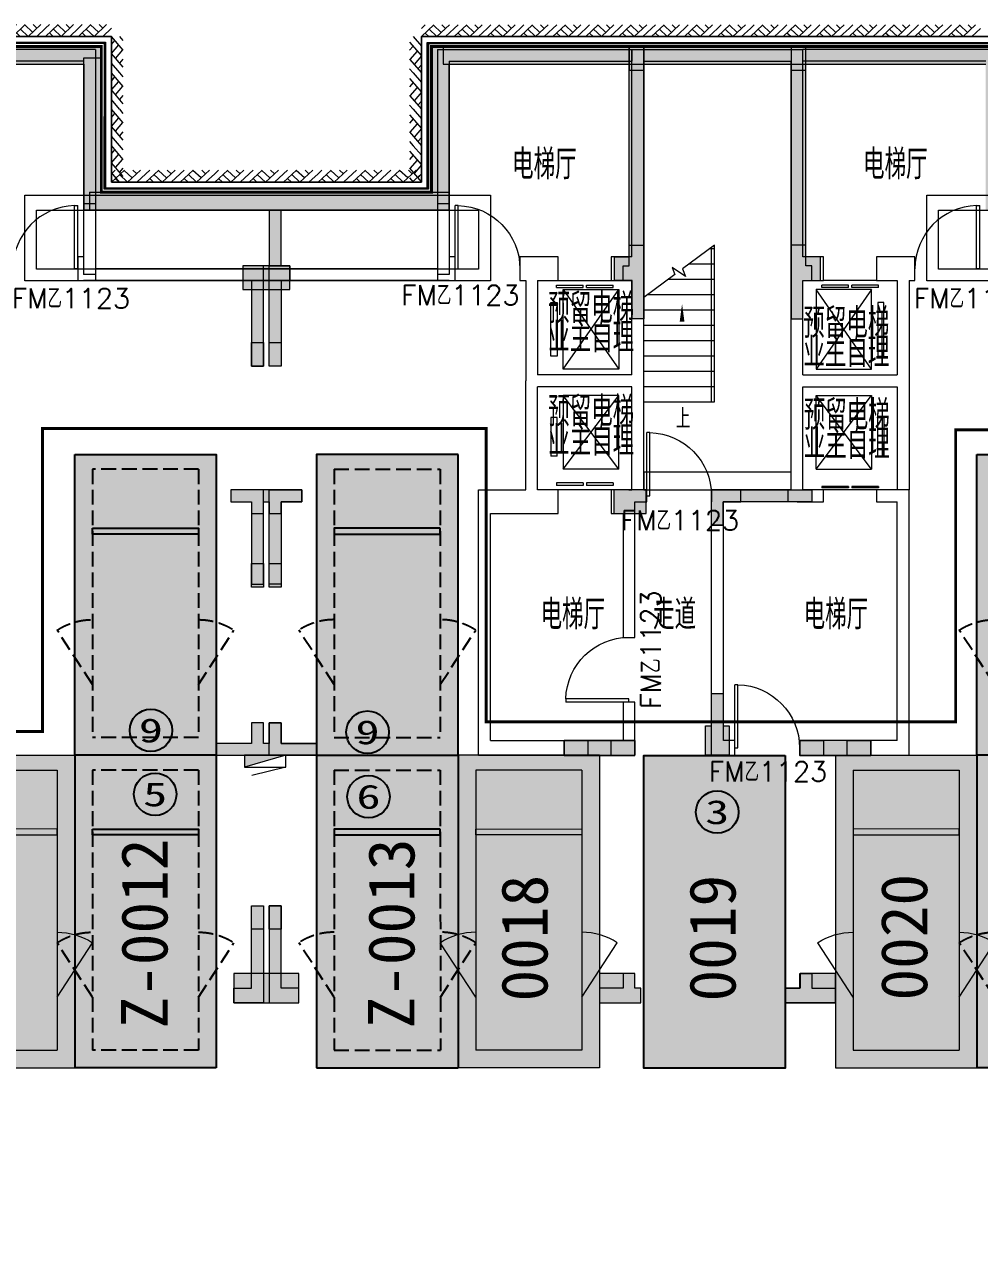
# Model space of a CAD drawing. Extents: x -264757 to 86229, y 4049843 to 4347093.
# Drawn here: x -7440 to 8754, y 4298849 to 4319703 of the extents above; entities that cross this region are included whole.
import ezdxf
from ezdxf.enums import TextEntityAlignment as Align

# ---------------------------------------------------------------- set-up
doc = ezdxf.new("R2010")
doc.units = 0
doc.header["$LTSCALE"] = 1000
doc.header["$MEASUREMENT"] = 0
doc.linetypes.add('AX-01DK-PB01$1$A-001-车位参照B1$0$A-001-车位参照B1$0$A-001-车位参照B1$0$A-H4-001-基本图形$0$A-001-车位B1$0$DASH', pattern=[0.35, 0.25, -0.1])
doc.linetypes.add('DASH', pattern=[0.35, 0.25, -0.1])
doc.layers.add('AX-01DK-PB01$0$AX-001DK-01-PB01-02$0$A-3-WinF(Text)', color=8, linetype='Continuous', plot=False)
for name, color, linetype in [('不利因素1-紧邻消火栓', 7, 'Continuous'), ('不利因素3-紧邻房间出入口', 7, 'Continuous'), ('不利因素5-单面靠墙', 7, 'Continuous'), ('不利因素6-双面靠墙', 7, 'Continuous'), ('不可售车位', 255, 'Continuous'), ('子母车位', 7, 'Continuous'), ('普通车位', 7, 'Continuous')]:
    doc.layers.add(name, color=color, linetype=linetype)
doc.layers.add('无关图层', color=8, linetype='Continuous', lineweight=0)
doc.layers.add('车位归属楼栋范围线', color=7, linetype='Continuous', true_color=0x19e6c7)
doc.styles.add('AX-01DK-PB01$0$AX-001DK-01-PB01-02$0$_TCH_WINDOW', font='SIMPLEX', dxfattribs={"bigfont": 'GBCBIG'})
doc.styles.add('AX-01DK-PB01$0$AX-001DK-01-PP01$0$AX-001DK-01-PP01$0$_TCH_DIM', font='SIMPLEX', dxfattribs={"bigfont": 'GBCBIG'})
doc.styles.add('AX-01DK-PB01$0$Standard', font='gbenor.shx', dxfattribs={"bigfont": 'gbcbig.shx'})
doc.styles.add('AX-ACK-BIANH1$0$黑体', font='simhei.ttf')
doc.styles.add('SX-ACK-PB01-WNC-ALL$0$黑体', font='simhei.ttf')
doc.styles.add('黑体', font='simhei.ttf')

# ---------------------------------------------------------------- blocks, each defined once
blk = doc.blocks.new('A$C7e5eb487')
at = {"layer": '普通车位', "true_color": 0xf18f8e}
h = blk.add_hatch(color=11, dxfattribs=at)
h.dxf.hatch_style = 1
h.paths.add_polyline_path([(2400, 0), (2400, -5300), (0, -5300), (0, 0)])
blk = doc.blocks.new('普通车位')
at = {"layer": '无关图层'}
for p, q in [((-2.253, 3.186), (0.077, 3.764)), ((1.352, -1.38), (0.077, 3.764)), ((-1.889, 2.967), (-0.142, 3.4)), ((1.001, -1.21), (-0.142, 3.4)), ((-0.977, -1.958), (-2.253, 3.186)), ((-0.746, -1.643), (-1.889, 2.967)), ((-0.746, -1.643), (1.001, -1.21)), ((-0.977, -1.958), (1.352, -1.38))]:
    blk.add_line(p, q, dxfattribs=at)
for points in [[(0.074, 2.527), (0.879, 1.777)], [(-1.673, 2.094), (-2.033, 1.054)]]:
    blk.add_lwpolyline(points, dxfattribs=at)
blk.add_lwpolyline([(0.76, -0.239), (-0.987, -0.673), (-1.011, -0.575), (0.736, -0.142)], close=True, dxfattribs=at)
for centre, start, end in [((0.074, 2.527), 283.9287, 316.9845), ((-1.673, 2.094), 250.873, 283.9287)]:
    blk.add_arc(centre, 1.1, start, end, dxfattribs=at)
at = {"layer": '普通车位', "xscale": -0.0009999999999999812, "yscale": 0.0009999999999999812, "zscale": 0.0009999999999999812, "rotation": 13.92873520577783}
blk.add_blockref('A$C7e5eb487', (0.077, 3.764), dxfattribs=at)
blk = doc.blocks.new('A$C741380cb')
at = {"layer": '子母车位', "true_color": 0x0617f9}
h = blk.add_hatch(color=5, dxfattribs=at)
h.dxf.hatch_style = 1
h.paths.add_polyline_path([(2400, 0), (2400, -10400), (0, -10400), (0, 0)])
blk = doc.blocks.new('子母车位1')
at = {"layer": '子母车位', "color": 8, "linetype": 'AX-01DK-PB01$1$A-001-车位参照B1$0$A-001-车位参照B1$0$A-001-车位参照B1$0$A-H4-001-基本图形$0$A-001-车位B1$0$DASH'}
for p, q in [((330318, -478521), (332118, -478521)), ((330318, -478521), (330318, -483071, 0)), ((332118, -478521), (332118, -483071, 0)), ((330318, -483071, 0), (332118, -483071, 0)), ((330318, -483621, 0), (332118, -483621, 0)), ((330318, -483621, 0), (330318, -488371)), ((332118, -483621, 0), (332118, -488371)), ((330318, -488371), (332118, -488371))]:
    blk.add_line(p, q, dxfattribs=at)
at = {"layer": '子母车位', "color": 83}
for p, q in [((330018, -483371, 0), (330018, -488671)), ((330018, -483371, 0), (332418, -483371, 0)), ((332418, -483371, 0), (332418, -488671)), ((330018, -488671), (332418, -488671))]:
    blk.add_line(p, q, dxfattribs=at)
blk.add_lwpolyline([(332418, -478271), (330018, -478271), (330018, -483371), (332418, -483371)], close=True, dxfattribs=at)
at = {"layer": '子母车位'}
blk.add_lwpolyline([(332118, -479521), (330318, -479521), (330318, -479621), (332118, -479621)], close=True, dxfattribs=at)
at = {"layer": '子母车位', "linetype": 'AX-01DK-PB01$1$A-001-车位参照B1$0$A-001-车位参照B1$0$A-001-车位参照B1$0$A-H4-001-基本图形$0$A-001-车位B1$0$DASH'}
for points in [[(330318, -482171), (329718, -481249)], [(332118, -482171), (332718, -481249)]]:
    blk.add_lwpolyline(points, dxfattribs=at)
at = {"layer": '子母车位', "elevation": 0}
blk.add_lwpolyline([(332118, -484621), (330318, -484621), (330318, -484721), (332118, -484721)], close=True, dxfattribs=at)
at = {"layer": '子母车位', "linetype": 'AX-01DK-PB01$1$A-001-车位参照B1$0$A-001-车位参照B1$0$A-001-车位参照B1$0$A-H4-001-基本图形$0$A-001-车位B1$0$DASH', "elevation": 0}
for points in [[(330318, -487471), (329718, -486549)], [(332118, -487471), (332718, -486549)]]:
    blk.add_lwpolyline(points, dxfattribs=at)
at = {"layer": '子母车位', "linetype": 'AX-01DK-PB01$1$A-001-车位参照B1$0$A-001-车位参照B1$0$A-001-车位参照B1$0$A-H4-001-基本图形$0$A-001-车位B1$0$DASH'}
for centre, start, end in [((330318, -482171, 0), 89.9997, 123.0554), ((332118, -482171, 0), 56.9439, 89.9997), ((330318, -487471), 89.9997, 123.0554), ((332118, -487471), 56.9439, 89.9997)]:
    blk.add_arc(centre, 1100, start, end, dxfattribs=at)
at = {"layer": '子母车位', "rotation": 179.9996583709065}
blk.add_blockref('A$C741380cb', (332418, -488671), dxfattribs=at)
blk = doc.blocks.new('20200722.21175556')
at = {"layer": '不利因素1-紧邻消火栓', "true_color": 0x3c6a45}
h = blk.add_hatch(color=97, dxfattribs=at)
h.dxf.hatch_style = 1
edge = h.paths.add_edge_path()
edge.add_arc((360, 360), 360, 0, 360)
at = {"layer": '不利因素1-紧邻消火栓'}
blk.add_circle((360, 360), 360, dxfattribs=at)
at = {"layer": '不利因素1-紧邻消火栓', "style": '黑体', "width": 1.390625}
blk.add_text('9', height=407, dxfattribs=at).set_placement((156, 156), (564, 156), align=Align.FIT)
blk = doc.blocks.new('SX-ACK-PB01-WNC-ALL$0$20200722.21182536')
at = {"layer": '不利因素3-紧邻房间出入口', "true_color": 0xe4d218}
h = blk.add_hatch(color=52, dxfattribs=at)
h.dxf.hatch_style = 1
edge = h.paths.add_edge_path()
edge.add_arc((360, 360), 360, 0, 360)
at = {"layer": '不利因素3-紧邻房间出入口'}
blk.add_circle((360, 360), 360, dxfattribs=at)
at = {"layer": '不利因素3-紧邻房间出入口', "style": 'SX-ACK-PB01-WNC-ALL$0$黑体', "width": 1.390625}
blk.add_text('3', height=407, dxfattribs=at).set_placement((156, 156), (564, 156), align=Align.FIT)
blk = doc.blocks.new('SX-ACK-PB01-WNC-ALL$0$20200722.21183209')
at = {"layer": '不利因素5-单面靠墙', "true_color": 0x6d711d}
h = blk.add_hatch(color=66, dxfattribs=at)
h.dxf.hatch_style = 1
edge = h.paths.add_edge_path()
edge.add_arc((360, 360), 360, 0, 360)
at = {"layer": '不利因素5-单面靠墙'}
blk.add_circle((360, 360), 360, dxfattribs=at)
at = {"layer": '不利因素5-单面靠墙', "style": 'SX-ACK-PB01-WNC-ALL$0$黑体', "width": 1.390625}
blk.add_text('5', height=407, dxfattribs=at).set_placement((156, 156), (564, 156), align=Align.FIT)
blk = doc.blocks.new('SX-ACK-PB01-WNC-ALL$0$20200722.21183455')
at = {"layer": '不利因素6-双面靠墙', "true_color": 0xf2b47b}
h = blk.add_hatch(color=31, dxfattribs=at)
h.dxf.hatch_style = 1
edge = h.paths.add_edge_path()
edge.add_arc((360, 360), 360, 0, 360)
at = {"layer": '不利因素6-双面靠墙'}
blk.add_circle((360, 360), 360, dxfattribs=at)
at = {"layer": '不利因素6-双面靠墙', "style": 'SX-ACK-PB01-WNC-ALL$0$黑体', "width": 1.390625}
blk.add_text('6', height=407, dxfattribs=at).set_placement((156, 156), (564, 156), align=Align.FIT)
blk = doc.blocks.new('销控车位')
at = {"layer": '不可售车位', "true_color": 0x757b8a}
h = blk.add_hatch(color=8, dxfattribs=at)
h.dxf.hatch_style = 1
h.paths.add_polyline_path([(2400, 0), (2400, -5300), (0, -5300), (0, 0)])
at = {"layer": '不可售车位', "color": 8, "true_color": 0x757b8a}
blk.add_lwpolyline([(2400, 0), (2400, -5300), (0, -5300), (0, 0)], close=True, dxfattribs=at)
blk = doc.blocks.new('AX-01DK-PB01$1$$LinePat$素土夯实')
at = {"layer": '无关图层'}
for p, q in [((0, -210), (210, 0)), ((120, -300), (420, 0)), ((420, 0), (608, -188)), ((495, -300), (795, 0)), ((615, 0), (705, -90)), ((210, -210), (300, -300)), ((315, -105), (502, -293)), ((705, -300), (795, -210))]:
    blk.add_line(p, q, dxfattribs=at)
blk = doc.blocks.new('AX-01DK-PB01$0$$DorLib2D$00000001')
at = {"layer": '无关图层'}
for p, q in [((0.45, 0.975), (0.5, 0.975)), ((0.45, 0), (0.45, 0.975)), ((0.5, 0), (0.5, 0.975)), ((0.5, 0), (0.45, 0))]:
    blk.add_line(p, q, dxfattribs=at)
at = {"layer": '无关图层', "lineweight": 13}
blk.add_arc((0.475, 0), 0.975, 91.4693, 180, dxfattribs=at)
blk = doc.blocks.new('AX-01DK-PB01$0$AX-001DK-01-PP01$0$AX-001DK-01-PP01$0$$DORLIB2D$00000127')
at = {"layer": '无关图层'}
for points in [[(-0.533, 0.795), (-0.533, 0.69)], [(-0.033, 0.795), (-0.533, 0.795)], [(-0.033, 0.795), (-0.033, 0.69)], [(0.533, 0.795), (0.033, 0.795)], [(0.033, 0.795), (0.033, 0.69)], [(0.533, 0.795), (0.533, 0.69)], [(-0.033, 0.69), (-0.533, 0.69)], [(0.5, 0.5), (-0.5, 0.5)], [(0.533, 0.69), (0.033, 0.69)]]:
    blk.add_lwpolyline(points, dxfattribs=at)
blk = doc.blocks.new('PX-03CK-XHS$1$$TWTSYS$00000508')
at = {"layer": '无关图层'}
for p, q in [((-0.5, 0.5), (0.324, 1.224)), ((-0.5, 0.5), (-0.5, -0.5)), ((-0.5, -0.5), (0.5, 0.5)), ((0.5, 0.5), (-0.5, 0.5)), ((0.5, -0.5), (0.5, 0.5)), ((-0.5, -0.5), (0.5, -0.5))]:
    blk.add_line(p, q, dxfattribs=at)
blk.add_solid([(0.5, -0.5), (0.5, 0.5), (-0.5, -0.5)], dxfattribs=at)

msp = doc.modelspace()

# ---------------------------------------------------------------- hatches: boundary and pattern name
at = {"layer": '无关图层'}
h = msp.add_hatch(dxfattribs=at)
h.set_pattern_fill('钢筋混凝土', color=256, scale=100)
h.set_pattern_definition([(45, (462911.33, 3918381.05), (-176.7767, 176.7767), []), (50, (462911.33, 3918381.05), (717.2602, -62.75213), [75, -825]), (355, (462911.3, 3918381.05), (-138.7513, 752.1921), [60, -660]), (100.4514, (462971.1, 3918375.8), (578.5094, 689.43954), [63.7402, -701.1421]), (46.1842, (462911.3, 3918581.05), (1067.241, -165.519), [112.5, -1237.5]), (96.6356, (463000.3, 3918567.3), (934.6627, 974.1179), [95.6103, -1051.713]), (351.1842, (462911.3, 3918581), (934.662, 974.1186), [90, -990]), (21, (463011.33, 3918531.05), (596.90705, -402.6189), [75, -825]), (326, (463011.3, 3918531.05), (243.3153, 725.15005), [60, -660]), (71.4514, (463061.1, 3918497.5), (840.2226, 322.5305), [63.7402, -701.1421]), (37.5, (462911.33, 3918381.05), (12.15986, 332.89385), [0, -652, 0, -670, 0, -662.5]), (7.5, (462911.33, 3918381.05), (263.06954, 394.41171), [0, -382, 0, -637, 0, -252.5]), (327.5, (462688.33, 3918381.05), (533.82244, -22.55487), [0, -250, 0, -780, 0, -1035]), (317.5, (462588.33, 3918381.05), (583.18617, 100.10498), [0, -325, 0, -518, 0, -735])])
h.paths.add_polyline_path([(26911, 4316863), (24162.1, 4316863), (24162.1, 4319332.6), (14461, 4319332.6), (14461, 4316863), (9161.7, 4316863), (9161.7, 4319332.6), (-539.4, 4319332.6), (-539.4, 4316863), (-6137.2, 4316863), (-6137.2, 4319332.6), (-15838.3, 4319332.6), (-15838.3, 4316863), (-21139, 4316863), (-21139, 4319332.6), (-30840.1, 4319332.6), (-30840.1, 4316863), (-36137.9, 4316863), (-36137.9, 4319332.6), (-45839, 4319332.6), (-45839, 4316863), (-48589, 4316863), (-48589, 4315612.6), (-48288.5, 4315612.6), (-48288.5, 4316563), (-45539, 4316563), (-45539, 4319032.6), (-36437.9, 4319032.6), (-36437.9, 4316563), (-33589, 4316563), (-33589, 4315612.8), (-33388.3, 4315612.8), (-33388.3, 4316563), (-30540.1, 4316563), (-30540.1, 4319032.6), (-21439, 4319032.6), (-21439, 4316563), (-18588.7, 4316563), (-18588.7, 4315612.6), (-18388.8, 4315612.6), (-18388.8, 4316563), (-15538.3, 4316563), (-15538.3, 4319032.6), (-6437.2, 4319032.6), (-6437.2, 4316563), (-3289.4, 4316563.2), (-3289.4, 4315613), (-3089.6, 4315613), (-3089.6, 4316563.2), (-239.4, 4316563), (-239.4, 4319032.6), (8861.7, 4319032.6), (8861.9, 4316563), (11710.1, 4316562.8), (11710.1, 4315612.8), (11909.9, 4315612.6), (11909.9, 4316562.8), (14761.2, 4316563), (14761, 4319032.6), (23862.1, 4319032.6), (23862.1, 4316563), (26611.1, 4316563), (26611.1, 4315617.7), (26911.1, 4315617.7)])
for points in [[(-15638.8, 4319032.6), (-6438.8, 4319032.6), (-6138.9, 4319332.6), (-15638.8, 4319332.6)], [(-6438.9, 4319132.6), (-6438.7, 4316563.1), (-6138.7, 4316863.1), (-6138.9, 4319132.6)], [(-238.8, 4319029.1), (-538.8, 4319329.1), (-539, 4316863.1), (-239, 4316563.1)], [(-338.8, 4319029.1), (8861.1, 4319029.1), (9161.1, 4319329.1), (-338.8, 4319329.1)], [(2811.2, 4319332.6), (2811.5, 4318932.6), (3061.4, 4318932.6), (3061.1, 4319332.6)], [(5561.5, 4319332.6), (5561.9, 4318932.6), (5811.7, 4318932.6), (5811.4, 4319332.6)], [(-6338.7, 4316563.1), (-239, 4316563.1), (-239, 4316863.1), (-6338.7, 4316863.1)], [(2562.6, 4315762.9), (2811.7, 4315761.6), (2811.7, 4315962.9), (3062.6, 4315962.9), (3062.6, 4314712.6), (2861.9, 4314712.6), (2861.9, 4315362.4), (2562.6, 4315362.9)], [(6061, 4315762.9), (5811.9, 4315761.6), (5811.9, 4315962.9), (5561, 4315962.9), (5561, 4314712.6), (5761.7, 4314712.6), (5761.7, 4315362.4), (6061, 4315362.9)], [(-2939.7, 4315612.6), (-3739.7, 4315612.6), (-3739.7, 4315212.6), (-2939.7, 4315212.6)], [(-3389.6, 4314312.6), (-3389.9, 4313912.6), (-3590.1, 4313912.6), (-3589.7, 4314312.6)], [(-3089.6, 4314312.6), (-3089.9, 4313912.6), (-3290.1, 4313912.6), (-3289.7, 4314312.6)], [(-3289.9, 4311412.6), (-3089.7, 4311412.6), (-3089.7, 4311612.6), (-2739.9, 4311612.6), (-2739.9, 4311812.6), (-3939.7, 4311812.6), (-3940.1, 4311612.6), (-3590.3, 4311612.6), (-3590.3, 4311412.6), (-3390.1, 4311412.6), (-3389.7, 4311612.6), (-3289.9, 4311612.6)], [(2552.1, 4311813), (2552.1, 4311413), (3102.1, 4311413), (3102.1, 4311813)], [(4406.9, 4311212.6), (4406.9, 4311612.6), (4706.9, 4311612.6), (4706.9, 4311812.6), (4206.9, 4311812.6), (4206.9, 4311212.6)], [(5911, 4311612.6), (5511, 4311612.6), (5511, 4311812.6), (5911, 4311812.6)], [(-3389.4, 4310562.6), (-3389.7, 4310162.6), (-3589.9, 4310162.6), (-3589.6, 4310562.6)], [(-3089.4, 4310562.6), (-3089.7, 4310162.6), (-3289.9, 4310162.6), (-3289.6, 4310562.6)], [(4111, 4307812.6), (4211, 4307812.6), (4211, 4308362.6), (4411, 4308362.6), (4411, 4307812.6), (4511, 4307812.6), (4511, 4307312.6), (4111, 4307312.6)], [(-2489.7, 4307512.6), (-3089.7, 4307512.6), (-3089.7, 4307862.6), (-3289.7, 4307862.6), (-3289.9, 4307512.6), (-3389.7, 4307512.6), (-3389.9, 4307862.6), (-3589.7, 4307862.6), (-3589.7, 4307512.6), (-4189.9, 4307512.6), (-4189.9, 4307312.6), (-2489.7, 4307312.6)], [(1710.3, 4307562.6), (2110.3, 4307563.1), (2110.3, 4307312.1), (1710.3, 4307311.5)], [(2511, 4307562.6), (2911, 4307563.1), (2911, 4307312.1), (2511, 4307311.5)], [(5710.3, 4307562.6), (6110.3, 4307563.1), (6110.3, 4307312.1), (5710.3, 4307311.5)], [(6511, 4307562.6), (6911, 4307563.1), (6911, 4307312.1), (6511, 4307311.5)], [(-3389.4, 4304762.6), (-3389.7, 4304362.6), (-3589.9, 4304362.6), (-3589.6, 4304762.6)], [(-3089.4, 4304762.6), (-3089.7, 4304362.6), (-3289.9, 4304362.6), (-3289.6, 4304762.6)], [(-2789.7, 4303613.6), (-3889.7, 4303613.6), (-3889.7, 4303113.6), (-2789.7, 4303113.6)], [(2911.3, 4303612.6), (2311.3, 4303612.6), (2311.3, 4303112.6), (2911.3, 4303112.6), (3011.3, 4303112.6), (3011.1, 4303362.6), (2911.3, 4303362.6)], [(6311.7, 4303612.6), (5711.7, 4303612.6), (5711.7, 4303362.6), (5461.3, 4303362.6), (5461.3, 4303112.6), (6311.7, 4303112.6)]]:
    msp.add_hatch(color=256, dxfattribs=at).paths.add_polyline_path(points)
h = msp.add_hatch(color=256, dxfattribs=at)
h.dxf.hatch_style = 1
h.paths.add_polyline_path([(2712.1, 4315362.4), (2712.1, 4315612.4), (2811.2, 4315612.4), (2811.2, 4319332.6), (3061.2, 4319332.6), (3062.1, 4315612.4), (3062.1, 4314712.4), (2862.1, 4314712.4), (2862.1, 4315362.4)])
h = msp.add_hatch(color=256, dxfattribs=at)
h.dxf.hatch_style = 1
h.paths.add_polyline_path([(5911, 4315362.4), (5911, 4315612.4), (5811.9, 4315612.4), (5811.9, 4319332.6), (5561.9, 4319332.6), (5561, 4315612.4), (5561, 4314712.4), (5761, 4314712.4), (5761, 4315362.4)])
h = msp.add_hatch(color=256, dxfattribs=at)
h.dxf.hatch_style = 1
h.paths.add_polyline_path([(-3739.7, 4315612.6), (-3739.7, 4315362.6), (-3589.9, 4315362.6), (-3589.9, 4313912.6), (-3389.9, 4313912.6), (-3389.9, 4315612.6)])
h = msp.add_hatch(color=256, dxfattribs=at)
h.dxf.hatch_style = 1
h.paths.add_polyline_path([(-2939.7, 4315612.6), (-2939.7, 4315362.6), (-3089.9, 4315362.6), (-3089.9, 4313912.6), (-3289.9, 4313912.6), (-3289.9, 4315612.6)])
h = msp.add_hatch(color=256, dxfattribs=at)
h.dxf.hatch_style = 1
h.paths.add_polyline_path([(-3940.1, 4311812.6), (-3940.1, 4311612.6), (-3590.3, 4311612.6), (-3590.3, 4310212.6), (-3390.1, 4310212.6), (-3390.1, 4311812.6)])
h = msp.add_hatch(color=256, dxfattribs=at)
h.dxf.hatch_style = 1
h.paths.add_polyline_path([(-2740.1, 4311812.6), (-2740.1, 4311612.6), (-3089.9, 4311612.6), (-3089.9, 4310212.6), (-3290.1, 4310212.6), (-3290.1, 4311812.6)])
h = msp.add_hatch(color=256, dxfattribs=at)
h.dxf.hatch_style = 1
h.paths.add_polyline_path([(4212.1, 4311812.9), (5911, 4311812.6), (5911, 4311612.6), (4411, 4311612.6), (4411, 4311212.6), (4211, 4311212.6), (4211, 4311612.6)])
h = msp.add_hatch(color=256, dxfattribs=at)
h.dxf.hatch_style = 1
h.paths.add_polyline_path([(-3289.9, 4307862.6), (-3089.9, 4307862.6), (-3089.9, 4307512.6), (-2489.9, 4307512.6), (-2489.9, 4307312.6), (-3289.9, 4307312.6)])
h = msp.add_hatch(color=256, dxfattribs=at)
h.dxf.hatch_style = 1
h.paths.add_polyline_path([(2911, 4307562.6), (1710.3, 4307562.6), (1710.3, 4307311.5), (2911, 4307311.5)])
h = msp.add_hatch(color=256, dxfattribs=at)
h.dxf.hatch_style = 1
h.paths.add_polyline_path([(6911, 4307563.1), (5710.3, 4307563.1), (5710.3, 4307311.5), (6911, 4307311.5)])
h = msp.add_hatch(color=256, dxfattribs=at)
h.dxf.hatch_style = 1
h.paths.add_polyline_path([(-3889.7, 4303112.6), (-3889.7, 4303362.6), (-3589.7, 4303362.6), (-3589.7, 4304762.6), (-3389.7, 4304762.6), (-3389.7, 4303112.6)])
h = msp.add_hatch(color=256, dxfattribs=at)
h.dxf.hatch_style = 1
h.paths.add_polyline_path([(-2789.7, 4303112.6), (-2789.7, 4303362.6), (-3089.7, 4303362.6), (-3089.7, 4304762.6), (-3289.7, 4304762.6), (-3289.7, 4303112.6)])
h = msp.add_hatch(color=256, dxfattribs=at)
h.dxf.hatch_style = 1
h.paths.add_polyline_path([(3011.3, 4303112.6), (3011.3, 4303362.6), (2911.3, 4303362.6), (2911.3, 4303612.6), (2711.3, 4303612.6), (2711.3, 4303362.6), (2311.3, 4303362.6), (2311.3, 4303112.6), (2711.3, 4303112.6)])
h = msp.add_hatch(color=256, dxfattribs=at)
h.dxf.hatch_style = 1
h.paths.add_polyline_path([(5461.3, 4303112.6), (5461.3, 4303362.6), (5711.3, 4303362.6), (5711.3, 4303612.6), (5911.3, 4303612.6), (5911.3, 4303362.6), (6311.3, 4303362.6), (6311.3, 4303112.6), (5911.3, 4303112.6)])

# ---------------------------------------------------------------- linework, layer by layer
for p, q in [((-5967.5, 4319502.6), (-16009.2, 4319503.1)), ((-16009.2, 4319503.1), (-5967.5, 4319502.6)), ((-15909.2, 4319403.1), (-6067.5, 4319402.6)), ((-15899.2, 4319393.1), (-6077.5, 4319392.6)), ((-6087.5, 4319382.6), (-15889.2, 4319383.1)), ((-6088.1, 4316913.1), (-6087.5, 4319382.6)), ((-6077.5, 4319392.6), (-6078.1, 4316923.1)), ((-6067.5, 4319402.6), (-6068.1, 4316933.1)), ((-5968, 4317033.1), (-5967.5, 4319502.6)), ((-5967.5, 4319502.6), (-5968, 4317033.1)), ((-709.7, 4319499.1), (-710.3, 4317033.1)), ((-710.3, 4317033.1), (-709.7, 4319499.1)), ((9332.1, 4319499.1), (-709.7, 4319499.1)), ((-709.7, 4319499.1), (9332.1, 4319499.1)), ((-610.3, 4316933.1), (-609.7, 4319399.1)), ((-609.7, 4319399.1), (9231.7, 4319399.1)), ((-600.3, 4316923.1), (-599.7, 4319389.1)), ((-599.7, 4319389.1), (9221.6, 4319389.1)), ((-589.7, 4319379.1), (-590.3, 4316913.1)), ((9211.6, 4319379.1), (-589.7, 4319379.1)), ((-15638.8, 4319332.6), (-6138.9, 4319332.6)), ((-6238.5, 4319282.6), (-9538.8, 4319282.6)), ((-6438.9, 4319132.6), (-6438.7, 4316563.1)), ((-6138.9, 4319132.6), (-6438.9, 4319132.6)), ((-6238.5, 4319282.6), (-6238.5, 4315362.6)), ((-6138.9, 4319132.6), (-6138.7, 4316863.1)), ((-538.8, 4319329.1), (-539, 4316863.1)), ((-438.9, 4319282.6), (-438.9, 4315362.6)), ((-438.9, 4319282.6), (2861.1, 4319282.6)), ((-338.8, 4319329.1), (9161.1, 4319329.1)), ((-338.8, 4319329.1), (-338.8, 4319029.1)), ((2861.1, 4319282.6), (5761.1, 4319282.6)), ((2861.1, 4315762.6), (2861.1, 4319282.6)), ((2861.1, 4319282.6), (2861.1, 4319082.6)), ((9061.5, 4319282.6), (5761.1, 4319282.6)), ((5761.1, 4319082.6), (5761.1, 4319282.6)), ((5761.1, 4315762.6), (5761.1, 4319282.6)), ((-15638.8, 4319032.6), (-6438.8, 4319032.6)), ((-6438.5, 4319082.6), (-9538.8, 4319082.6)), ((-6438.5, 4319082.6), (-6438.5, 4315762.6)), ((-338.8, 4319029.1), (8861.1, 4319029.1)), ((-238.8, 4319029.1), (-239, 4316563.1)), ((-238.9, 4319082.6), (-238.9, 4315762.6)), ((-238.9, 4319082.6), (2861.1, 4319082.6)), ((3061.1, 4319082.6), (5561.1, 4319082.6)), ((3061.1, 4315462.6), (3061.1, 4319082.6)), ((5561.1, 4315462.6), (5561.1, 4319082.6)), ((8861.5, 4319082.6), (5761.1, 4319082.6)), ((-6338.7, 4316863.1), (-239, 4316863.1)), ((-6338.7, 4316863.1), (-6338.7, 4316563.1)), ((-590.3, 4316913.1), (-6088.1, 4316913.1)), ((-6078.1, 4316923.1), (-600.3, 4316923.1)), ((-6068.1, 4316933.1), (-610.3, 4316933.1)), ((-710.3, 4317033.1), (-5968, 4317033.1)), ((-5968, 4317033.1), (-710.3, 4317033.1)), ((-239, 4316863.1), (-239, 4316563.1)), ((-6438.7, 4316663.1), (-6438.7, 4315467.7)), ((-6238.7, 4316663.1), (-6438.7, 4316663.1)), ((-6238.7, 4316663.1), (-6238.7, 4315467.7)), ((-439, 4316663.1), (-439, 4315467.7)), ((-239, 4316663.1), (-439, 4316663.1)), ((-239, 4316663.1), (-239, 4315467.7)), ((-6338.7, 4316563.1), (-239, 4316563.1)), ((4261.1, 4315960), (3717.4, 4315559.5)), ((4190.6, 4315908), (4261.1, 4315908)), ((4211.1, 4313308), (4211.1, 4315923.2)), ((4261.1, 4313308), (4261.1, 4315960)), ((-6438.5, 4315762.6), (-6538.7, 4315762.6)), ((-6538.7, 4315762.6), (-6538.7, 4315362.6)), ((-139, 4315762.6), (-238.9, 4315762.6)), ((-139, 4315362.6), (-139, 4315762.6)), ((1161.1, 4315762.6), (961, 4315762.6)), ((961, 4315762.6), (961, 4315362.6)), ((1611.1, 4315762.6), (1161.1, 4315762.6)), ((1611.1, 4315362.6), (1611.1, 4315762.6)), ((2861.1, 4315762.6), (2511.1, 4315762.6)), ((2511.1, 4315762.6), (2511.1, 4315362.6)), ((3837.6, 4315648), (4261.1, 4315648)), ((6111.1, 4315762.6), (5761.1, 4315762.6)), ((6111.1, 4315362.6), (6111.1, 4315762.6)), ((7461.5, 4315762.6), (7011.1, 4315762.6)), ((7011.1, 4315762.6), (7011.1, 4315362.6)), ((7661.3, 4315762.6), (7461.5, 4315762.6)), ((7661.3, 4315362.6), (7661.3, 4315762.6)), ((-6238.7, 4315467.7), (-6438.7, 4315467.7)), ((-6238.7, 4315567.7), (-439, 4315567.7)), ((-239, 4315467.7), (-439, 4315467.7)), ((3588.8, 4315464.7), (3061.1, 4315076)), ((3061.1, 4313662.6), (3061.1, 4315462.6)), ((3484.7, 4315388), (4261.1, 4315388)), ((3766.6, 4315433.8), (3542.6, 4315582.7)), ((3542.6, 4315582.7), (3588.8, 4315464.7)), ((3717.4, 4315559.5), (3766.6, 4315433.8)), ((5561.1, 4313662.6), (5561.1, 4315462.6)), ((-6538.7, 4315362.6), (-6238.5, 4315362.6)), ((-6438.7, 4315367.7), (-239, 4315367.7)), ((-438.9, 4315362.6), (-139, 4315362.6)), ((961, 4315362.6), (1061.1, 4315362.6)), ((1061.1, 4315362.6), (1061.1, 4313662.6)), ((1261.1, 4315362.6), (1261.1, 4313762.6)), ((1261.1, 4315362.6), (1611.1, 4315362.6)), ((2511.1, 4315362.6), (2861.1, 4315362.6)), ((2861.1, 4313762.6), (2861.1, 4315362.6)), ((5761.1, 4313762.6), (5761.1, 4315362.6)), ((5761.1, 4315362.6), (6111.1, 4315362.6)), ((7011.1, 4315362.6), (7361.5, 4315362.6)), ((7361.5, 4315362.6), (7361.5, 4313762.6)), ((7561.5, 4315362.6), (7561.5, 4313662.6)), ((7561.5, 4315362.6), (7661.3, 4315362.6)), ((3061.1, 4313308), (3061.1, 4315076)), ((3131.7, 4315128), (4261.1, 4315128)), ((3061.1, 4314868), (4261.1, 4314868)), ((3061.1, 4314608), (4261.1, 4314608)), ((3061.1, 4314348), (4261.1, 4314348)), ((3061.1, 4314088), (4261.1, 4314088)), ((2861.1, 4313762.6), (1261.1, 4313762.6)), ((3061.1, 4313828), (4261.1, 4313828)), ((5761.1, 4313762.6), (7361.5, 4313762.6)), ((1061.1, 4311812.6), (1061.1, 4313662.6)), ((2861.1, 4313562.6), (1261.1, 4313562.6)), ((1261.1, 4311812.6), (1261.1, 4313562.6)), ((2861.1, 4311812.6), (2861.1, 4313562.6)), ((3061.1, 4311812.6), (3061.1, 4313662.6)), ((3061.1, 4313568), (4261.1, 4313568)), ((5561.1, 4311812.6), (5561.1, 4313662.6)), ((5761.1, 4313562.6), (7361.5, 4313562.6)), ((5761.1, 4311812.6), (5761.1, 4313562.6)), ((7361.5, 4313562.6), (7361.5, 4311812.6)), ((7561.5, 4313662.6), (7561.5, 4311812.6)), ((2636.1, 4313412.6), (1696.1, 4313412.6)), ((1696.1, 4313412.6), (1696.1, 4312162.6)), ((1696.1, 4312162.6), (2636.1, 4313412.6)), ((2636.1, 4312162.6), (1696.1, 4313412.6)), ((2636.1, 4312162.6), (2636.1, 4313412.6)), ((3061.1, 4313308), (4261.1, 4313308)), ((5986.1, 4312162.6), (5986.1, 4313412.6)), ((5986.1, 4313412.6), (6926.1, 4313412.6)), ((6926.1, 4312162.6), (5986.1, 4313412.6)), ((5986.1, 4312162.6), (6926.1, 4313412.6)), ((6926.1, 4313412.6), (6926.1, 4312162.6)), ((1591.1, 4313042.6), (1486.1, 4313042.6)), ((1486.1, 4313042.6), (1486.1, 4312382.6)), ((1591.1, 4312382.6), (1591.1, 4313042.6)), ((7031.1, 4312382.6), (7031.1, 4313042.6)), ((7031.1, 4313042.6), (7136.1, 4313042.6)), ((7136.1, 4313042.6), (7136.1, 4312382.6)), ((1591.1, 4312382.6), (1486.1, 4312382.6)), ((7136.1, 4312382.6), (7031.1, 4312382.6)), ((261.1, 4307312.6), (261.1, 4311812.6)), ((261.1, 4311812.6), (1061.1, 4311812.6)), ((1611.1, 4311812.6), (1261.1, 4311812.6)), ((1611.1, 4311412.6), (1611.1, 4311812.6)), ((2811, 4311812.6), (2511.1, 4311812.6)), ((2511.1, 4311812.6), (2511.1, 4311412.6)), ((2811, 4311812.6), (2861.1, 4311812.6)), ((3111.5, 4311812.6), (3061.1, 4311812.6)), ((3111.5, 4311612.6), (3111.5, 4311812.6)), ((4311.5, 4311812.6), (4211.5, 4311812.6)), ((4211.5, 4311812.6), (4211.5, 4311612.6)), ((5561.1, 4311812.6), (4311.5, 4311812.6)), ((6111.1, 4311812.6), (5761.1, 4311812.6)), ((6111.1, 4311612.6), (6111.1, 4311812.6)), ((7561.3, 4311812.6), (7011.1, 4311812.6)), ((7011.1, 4311812.6), (7011.1, 4311612.6)), ((7561.5, 4311812.6), (7361.5, 4311812.6)), ((7561.3, 4307312.6), (7561.3, 4311812.6)), ((2911, 4309312.6), (2911, 4311612.6)), ((2911, 4311612.6), (2961.1, 4311612.6)), ((2961.1, 4311612.6), (3111.5, 4311612.6)), ((4211.5, 4307312.6), (4211.5, 4311612.6)), ((5661.1, 4311612.6), (4411.5, 4311612.6)), ((4411.5, 4307562.6), (4411.5, 4311612.6)), ((5661.1, 4311612.6), (6111.1, 4311612.6)), ((7011.1, 4311612.6), (7361.3, 4311612.6)), ((7361.3, 4307562.6), (7361.3, 4311612.6)), ((461.1, 4307562.6), (461.1, 4311412.6)), ((461.1, 4311412.6), (1161.1, 4311412.6)), ((1161.1, 4311412.6), (1611.1, 4311412.6)), ((2511.1, 4311412.6), (2711, 4311412.6)), ((2711, 4311412.6), (2711, 4309312.6)), ((2711, 4309312.6), (2911, 4309312.6)), ((2911, 4308212.6), (2711, 4308212.6)), ((2711, 4308212.6), (2711, 4307562.6)), ((2911, 4307312.6), (2911, 4308212.6)), ((461.1, 4307562.6), (2711, 4307562.6)), ((4604.8, 4307562.6), (4411.5, 4307562.6)), ((4604.8, 4307312.6), (4604.8, 4307562.6)), ((7361.3, 4307562.6), (5704.8, 4307562.6)), ((5704.8, 4307562.6), (5704.8, 4307312.6)), ((261.1, 4307312.6), (2911, 4307312.6)), ((4211.5, 4307312.6), (4604.8, 4307312.6)), ((5704.8, 4307312.6), (7561.3, 4307312.6))]:
    msp.add_line(p, q, dxfattribs=at)
for points in [[(9161.7, 4319332.6), (-539.4, 4319332.6), (-539.4, 4316863), (-6137.2, 4316863), (-6137.2, 4319332.6), (-15838.3, 4319332.6), (-15838.3, 4316863), (-21139, 4316863), (-21139, 4319332.6), (-30840.1, 4319332.6)], [(-30540.1, 4319032.6), (-21439, 4319032.6), (-21439, 4316563), (-18588.7, 4316563), (-18588.7, 4315612.6), (-18388.8, 4315612.6), (-18388.8, 4316563), (-15538.3, 4316563), (-15538.3, 4319032.6), (-6437.2, 4319032.6), (-6437.2, 4316563), (-3289.4, 4316563.2), (-3289.4, 4315613), (-3089.6, 4315613), (-3089.6, 4316563.2), (-239.4, 4316563), (-239.4, 4319032.6), (8861.7, 4319032.6)], [(-6538.7, 4315358), (-7438.5, 4315358), (-7438.5, 4316808), (461.2, 4316808), (461.2, 4315358), (-6538.7, 4315358)], [(8761.3, 4315358), (7861.5, 4315358), (7861.5, 4316808), (15761.1, 4316808), (15761.1, 4315358), (8761.3, 4315358)], [(1696.1, 4313862.6), (2636.1, 4315212.6)], [(1696.1, 4315212.6), (2636.1, 4313862.6)], [(6926.1, 4313862.6), (5986.1, 4315212.6)], [(6926.1, 4315212.6), (5986.1, 4313862.6)], [(2636.1, 4312162.6), (1696.1, 4312162.6)], [(5561.1, 4311813.6), (5561.1, 4312113.6), (3061.1, 4312113.6), (3061.1, 4311813.6), (5561.1, 4311812.6), (5561.1, 4312113.6)], [(5986.1, 4312162.6), (6926.1, 4312162.6)]]:
    msp.add_lwpolyline(points, dxfattribs=at)
for points in [[(2712.1, 4315362.4), (2712.1, 4315612.4), (2811.2, 4315612.4), (2811.2, 4319332.6), (3061.2, 4319332.6), (3062.1, 4315612.4), (3062.1, 4314712.4), (2862.1, 4314712.4), (2862.1, 4315362.4)], [(2811.2, 4319332.6), (2811.5, 4318932.6), (3061.4, 4318932.6), (3061.1, 4319332.6)], [(5911, 4315362.4), (5911, 4315612.4), (5811.9, 4315612.4), (5811.9, 4319332.6), (5561.9, 4319332.6), (5561, 4315612.4), (5561, 4314712.4), (5761, 4314712.4), (5761, 4315362.4)], [(5561.5, 4319332.6), (5561.9, 4318932.6), (5811.7, 4318932.6), (5811.4, 4319332.6)], [(-7238.5, 4315558), (-7238.5, 4316558), (261.2, 4316558), (261.2, 4315558)], [(8061.5, 4315558), (8061.5, 4316558), (15561.1, 4316558), (15561.1, 4315558)], [(2562.6, 4315762.9), (2811.7, 4315761.6), (2811.7, 4315962.9), (3062.6, 4315962.9), (3062.6, 4314712.6), (2861.9, 4314712.6), (2861.9, 4315362.4), (2562.6, 4315362.9)], [(6061, 4315762.9), (5811.9, 4315761.6), (5811.9, 4315962.9), (5561, 4315962.9), (5561, 4314712.6), (5761.7, 4314712.6), (5761.7, 4315362.4), (6061, 4315362.9)], [(-3739.7, 4315612.6), (-3739.7, 4315362.6), (-3589.9, 4315362.6), (-3589.9, 4313912.6), (-3389.9, 4313912.6), (-3389.9, 4315612.6)], [(-2939.7, 4315612.6), (-3739.7, 4315612.6), (-3739.7, 4315212.6), (-2939.7, 4315212.6)], [(-2939.7, 4315612.6), (-2939.7, 4315362.6), (-3089.9, 4315362.6), (-3089.9, 4313912.6), (-3289.9, 4313912.6), (-3289.9, 4315612.6)], [(1696.1, 4315212.6), (2636.1, 4315212.6), (2636.1, 4313862.6), (1696.1, 4313862.6)], [(6926.1, 4315212.6), (5986.1, 4315212.6), (5986.1, 4313862.6), (6926.1, 4313862.6)], [(1486.1, 4314992.6), (1591.1, 4314992.6), (1591.1, 4314082.6), (1486.1, 4314082.6)], [(7136.1, 4314992.6), (7031.1, 4314992.6), (7031.1, 4314082.6), (7136.1, 4314082.6)], [(-3389.6, 4314312.6), (-3389.9, 4313912.6), (-3590.1, 4313912.6), (-3589.7, 4314312.6)], [(-3089.6, 4314312.6), (-3089.9, 4313912.6), (-3290.1, 4313912.6), (-3289.7, 4314312.6)], [(-3289.9, 4311412.6), (-3089.7, 4311412.6), (-3089.7, 4311612.6), (-2739.9, 4311612.6), (-2739.9, 4311812.6), (-3939.7, 4311812.6), (-3940.1, 4311612.6), (-3590.3, 4311612.6), (-3590.3, 4311412.6), (-3390.1, 4311412.6), (-3389.7, 4311612.6), (-3289.9, 4311612.6)], [(2552.1, 4311813), (2552.1, 4311413), (3102.1, 4311413), (3102.1, 4311813)], [(4406.9, 4311212.6), (4406.9, 4311612.6), (4706.9, 4311612.6), (4706.9, 4311812.6), (4206.9, 4311812.6), (4206.9, 4311212.6)], [(4212.1, 4311812.9), (5911, 4311812.6), (5911, 4311612.6), (4411, 4311612.6), (4411, 4311212.6), (4211, 4311212.6), (4211, 4311612.6)], [(5911, 4311612.6), (5511, 4311612.6), (5511, 4311812.6), (5911, 4311812.6)], [(-3389.4, 4310562.6), (-3389.7, 4310162.6), (-3589.9, 4310162.6), (-3589.6, 4310562.6)], [(-3089.4, 4310562.6), (-3089.7, 4310162.6), (-3289.9, 4310162.6), (-3289.6, 4310562.6)], [(4111, 4307812.6), (4211, 4307812.6), (4211, 4308362.6), (4411, 4308362.6), (4411, 4307812.6), (4511, 4307812.6), (4511, 4307312.6), (4111, 4307312.6)], [(-2489.7, 4307512.6), (-3089.7, 4307512.6), (-3089.7, 4307862.6), (-3289.7, 4307862.6), (-3289.9, 4307512.6), (-3389.7, 4307512.6), (-3389.9, 4307862.6), (-3589.7, 4307862.6), (-3589.7, 4307512.6), (-4189.9, 4307512.6), (-4189.9, 4307312.6), (-2489.7, 4307312.6)], [(-3289.9, 4307862.6), (-3089.9, 4307862.6), (-3089.9, 4307512.6), (-2489.9, 4307512.6), (-2489.9, 4307312.6), (-3289.9, 4307312.6)], [(1710.3, 4307562.6), (2110.3, 4307563.1), (2110.3, 4307312.1), (1710.3, 4307311.5)], [(2911, 4307562.6), (1710.3, 4307562.6), (1710.3, 4307311.5), (2911, 4307311.5)], [(2511, 4307562.6), (2911, 4307563.1), (2911, 4307312.1), (2511, 4307311.5)], [(5710.3, 4307562.6), (6110.3, 4307563.1), (6110.3, 4307312.1), (5710.3, 4307311.5)], [(6911, 4307563.1), (5710.3, 4307563.1), (5710.3, 4307311.5), (6911, 4307311.5)], [(6511, 4307562.6), (6911, 4307563.1), (6911, 4307312.1), (6511, 4307311.5)], [(-3889.7, 4303112.6), (-3889.7, 4303362.6), (-3589.7, 4303362.6), (-3589.7, 4304762.6), (-3389.7, 4304762.6), (-3389.7, 4303112.6)], [(-3389.4, 4304762.6), (-3389.7, 4304362.6), (-3589.9, 4304362.6), (-3589.6, 4304762.6)], [(-3089.4, 4304762.6), (-3089.7, 4304362.6), (-3289.9, 4304362.6), (-3289.6, 4304762.6)], [(-2789.7, 4303112.6), (-2789.7, 4303362.6), (-3089.7, 4303362.6), (-3089.7, 4304762.6), (-3289.7, 4304762.6), (-3289.7, 4303112.6)], [(-2789.7, 4303613.6), (-3889.7, 4303613.6), (-3889.7, 4303113.6), (-2789.7, 4303113.6)], [(3011.3, 4303112.6), (3011.3, 4303362.6), (2911.3, 4303362.6), (2911.3, 4303612.6), (2711.3, 4303612.6), (2711.3, 4303362.6), (2311.3, 4303362.6), (2311.3, 4303112.6), (2711.3, 4303112.6)], [(2911.3, 4303612.6), (2311.3, 4303612.6), (2311.3, 4303112.6), (2911.3, 4303112.6), (3011.3, 4303112.6), (3011.1, 4303362.6), (2911.3, 4303362.6)], [(5461.3, 4303112.6), (5461.3, 4303362.6), (5711.3, 4303362.6), (5711.3, 4303612.6), (5911.3, 4303612.6), (5911.3, 4303362.6), (6311.3, 4303362.6), (6311.3, 4303112.6), (5911.3, 4303112.6)], [(6311.7, 4303612.6), (5711.7, 4303612.6), (5711.7, 4303362.6), (5461.3, 4303362.6), (5461.3, 4303112.6), (6311.7, 4303112.6)]]:
    msp.add_lwpolyline(points, close=True, dxfattribs=at)
msp.add_lwpolyline([(3711.1, 4313308, 0, 0, 0), (3711.1, 4314968, 0, 80, 0), (3711.1, 4314668, 0, 0, 0)], format="xyseb", dxfattribs=at)
at = {"layer": '无关图层', "ltscale": 0.5}
for points in [[(-3940.1, 4311812.6), (-3940.1, 4311612.6), (-3590.3, 4311612.6), (-3590.3, 4310212.6), (-3390.1, 4310212.6), (-3390.1, 4311812.6)], [(-2740.1, 4311812.6), (-2740.1, 4311612.6), (-3089.9, 4311612.6), (-3089.9, 4310212.6), (-3290.1, 4310212.6), (-3290.1, 4311812.6)]]:
    msp.add_lwpolyline(points, close=True, dxfattribs=at)
at = {"layer": '车位归属楼栋范围线', "linetype": 'DASH', "ltscale": 5, "const_width": 50}
for points in [[(9161.7, 4319332.6), (-538.8, 4319333.1), (-539.4, 4316863), (-6138.7, 4316862.7), (-6138.7, 4319332.6), (-15838.3, 4319332.6), (-15839, 4316858), (-21139, 4316863), (-21138.9, 4319329.1), (-30840.1, 4319332.6), (-30840.1, 4316863), (-36138.7, 4316863.6), (-36137.9, 4319332.6), (-45838.8, 4319326.8), (-45838.8, 4316856.5), (-48589, 4316863), (-48589, 4309268.3), (-51895.1, 4309268.3), (-51895.1, 4301825.7), (-49289.6, 4301825.7), (-49289.6, 4290078)], [(-56090.2, 4296158), (-56090.2, 4312805.1), (-52862.3, 4312805.1), (-52862.3, 4309828.9), (-48777.9, 4309828.9), (-48777.9, 4312559.6), (-45038.8, 4312559.6), (-45038.8, 4307562.6), (-36938.4, 4307562.6), (-36938.4, 4312684.1), (-30040.1, 4312684.1), (-30040.1, 4307786), (-22180.7, 4307786), (-22180.7, 4312789.5), (-14943.1, 4312789.5), (-14943.1, 4307715.7), (-7136.3, 4307715.7), (-7136.3, 4312856.2), (390.6, 4312856.2), (390.6, 4307878.3), (8352.1, 4307878.3), (8352.1, 4312829.7), (15349.9, 4312829.7)]]:
    msp.add_lwpolyline(points, dxfattribs=at)

# ---------------------------------------------------------------- block references
at = {"layer": '不利因素1-紧邻消火栓'}
for p in [(-5657.7, 4307375.1, 0), (-1983.3, 4307343.7, 0)]:
    msp.add_blockref('20200722.21175556', p, dxfattribs=at)
at = {"layer": '不利因素3-紧邻房间出入口'}
msp.add_blockref('SX-ACK-PB01-WNC-ALL$0$20200722.21182536', (3947.4, 4305989.6, 0), dxfattribs=at)
at = {"layer": '不利因素5-单面靠墙'}
msp.add_blockref('SX-ACK-PB01-WNC-ALL$0$20200722.21183209', (-5585.5, 4306292.1, 0), dxfattribs=at)
at = {"layer": '不利因素6-双面靠墙'}
msp.add_blockref('SX-ACK-PB01-WNC-ALL$0$20200722.21183455', (-1967.3, 4306250.2, 0), dxfattribs=at)
at = {"layer": '不可售车位'}
msp.add_blockref('销控车位', (3061.3, 4307307.8), dxfattribs=at)
at = {"layer": '子母车位', "xscale": -1, "rotation": 359.9996583709064}
for p in [(325832.1, 4790681.7), (341132.1, 4790681.7)]:
    msp.add_blockref('子母车位1', p, dxfattribs=at)
at = {"layer": '子母车位', "rotation": 0.0003416290935707719}
msp.add_blockref('子母车位1', (-332509.8, 4790681.7), dxfattribs=at)
at = {"layer": '无关图层'}
for name, p, xscale, yscale, zscale, rotation in [('AX-01DK-PB01$1$$LinePat$素土夯实', (-7083.2, 4319502.6), 0.701723742230235, 0.6666666666666666, 0.6666666666666666, 179.9970003951508), ('AX-01DK-PB01$1$$LinePat$素土夯实', (-6525.4, 4319502.6), 0.701723742230235, 0.6666666666666666, 0.6666666666666666, 179.9970003951508), ('AX-01DK-PB01$1$$LinePat$素土夯实', (-5967.5, 4319502.6), 0.701723742230235, 0.6666666666666666, 0.6666666666666666, 179.9970003951508), ('AX-01DK-PB01$1$$LinePat$素土夯实', (-151.8, 4319499.1), 0.7017327019769242, 0.6666666666666666, 0.6666666666666666, 180), ('AX-01DK-PB01$1$$LinePat$素土夯实', (406.1, 4319499.1), 0.7017327019769242, 0.6666666666666666, 0.6666666666666666, 180), ('AX-01DK-PB01$1$$LinePat$素土夯实', (963.9, 4319499.1), 0.7017327019769242, 0.6666666666666666, 0.6666666666666666, 180), ('AX-01DK-PB01$1$$LinePat$素土夯实', (1521.8, 4319499.1), 0.7017327019769242, 0.6666666666666666, 0.6666666666666666, 180), ('AX-01DK-PB01$1$$LinePat$素土夯实', (2079.7, 4319499.1), 0.7017327019769242, 0.6666666666666666, 0.6666666666666666, 180), ('AX-01DK-PB01$1$$LinePat$素土夯实', (2637.6, 4319499.1), 0.7017327019769242, 0.6666666666666666, 0.6666666666666666, 180), ('AX-01DK-PB01$1$$LinePat$素土夯实', (3195.4, 4319499.1), 0.7017327019769242, 0.6666666666666666, 0.6666666666666666, 180), ('AX-01DK-PB01$1$$LinePat$素土夯实', (3753.3, 4319499.1), 0.7017327019769242, 0.6666666666666666, 0.6666666666666666, 180), ('AX-01DK-PB01$1$$LinePat$素土夯实', (4311.2, 4319499.1), 0.7017327019769242, 0.6666666666666666, 0.6666666666666666, 180), ('AX-01DK-PB01$1$$LinePat$素土夯实', (4869.1, 4319499.1), 0.7017327019769242, 0.6666666666666666, 0.6666666666666666, 180), ('AX-01DK-PB01$1$$LinePat$素土夯实', (5427, 4319499.1), 0.7017327019769242, 0.6666666666666666, 0.6666666666666666, 180), ('AX-01DK-PB01$1$$LinePat$素土夯实', (5984.8, 4319499.1), 0.7017327019769242, 0.6666666666666666, 0.6666666666666666, 180), ('AX-01DK-PB01$1$$LinePat$素土夯实', (6542.7, 4319499.1), 0.7017327019769242, 0.6666666666666666, 0.6666666666666666, 180), ('AX-01DK-PB01$1$$LinePat$素土夯实', (7100.6, 4319499.1), 0.7017327019769242, 0.6666666666666666, 0.6666666666666666, 180), ('AX-01DK-PB01$1$$LinePat$素土夯实', (7658.5, 4319499.1), 0.7017327019769242, 0.6666666666666666, 0.6666666666666666, 180), ('AX-01DK-PB01$1$$LinePat$素土夯实', (8216.3, 4319499.1), 0.7017327019769242, 0.6666666666666666, 0.6666666666666666, 180), ('AX-01DK-PB01$1$$LinePat$素土夯实', (8774.2, 4319499.1), 0.7017327019769242, 0.6666666666666666, 0.6666666666666666, 180), ('AX-01DK-PB01$1$$LinePat$素土夯实', (-5967.6, 4318885.2), 0.77655902133934, 0.6666666666666666, 0.6666666666666666, 89.98715599924823), ('AX-01DK-PB01$1$$LinePat$素土夯实', (-709.7, 4319499.1), 0.7754655087759326, 0.6666666666666666, 0.6666666666666666, 269.9871378434465), ('AX-01DK-PB01$1$$LinePat$素土夯实', (-5967.8, 4318267.9), 0.77655902133934, 0.6666666666666666, 0.6666666666666666, 89.98715599924823), ('AX-01DK-PB01$1$$LinePat$素土夯实', (-709.8, 4318882.6), 0.7754655087759326, 0.6666666666666666, 0.6666666666666666, 269.9871378434465), ('AX-01DK-PB01$1$$LinePat$素土夯实', (-5967.9, 4317650.5), 0.77655902133934, 0.6666666666666666, 0.6666666666666666, 89.98715599924823), ('AX-01DK-PB01$1$$LinePat$素土夯实', (-710, 4318266.1), 0.7754655087759326, 0.6666666666666666, 0.6666666666666666, 269.9871378434465), ('AX-01DK-PB01$1$$LinePat$素土夯实', (-5968, 4317033.1), 0.77655902133934, 0.6666666666666666, 0.6666666666666666, 89.98715599924823), ('AX-01DK-PB01$1$$LinePat$素土夯实', (-710.1, 4317649.6), 0.7754655087759326, 0.6666666666666666, 0.6666666666666666, 269.9871378434465), ('AX-01DK-PB01$1$$LinePat$素土夯实', (-5383.9, 4317033.1), 0.7348421554947683, 0.6666666666666666, 0.6666666666666666, 180.0000000000101), ('AX-01DK-PB01$1$$LinePat$素土夯实', (-4799.7, 4317033.1), 0.7348421554947683, 0.6666666666666666, 0.6666666666666666, 180.0000000000101), ('AX-01DK-PB01$1$$LinePat$素土夯实', (-4215.5, 4317033.1), 0.7348421554947683, 0.6666666666666666, 0.6666666666666666, 180.0000000000101), ('AX-01DK-PB01$1$$LinePat$素土夯实', (-3631.3, 4317033.1), 0.7348421554947683, 0.6666666666666666, 0.6666666666666666, 180.0000000000101), ('AX-01DK-PB01$1$$LinePat$素土夯实', (-3047.1, 4317033.1), 0.7348421554947683, 0.6666666666666666, 0.6666666666666666, 180.0000000000101), ('AX-01DK-PB01$1$$LinePat$素土夯实', (-2462.9, 4317033.1), 0.7348421554947683, 0.6666666666666666, 0.6666666666666666, 180.0000000000101), ('AX-01DK-PB01$1$$LinePat$素土夯实', (-1878.7, 4317033.1), 0.7348421554947683, 0.6666666666666666, 0.6666666666666666, 180.0000000000101), ('AX-01DK-PB01$1$$LinePat$素土夯实', (-1294.5, 4317033.1), 0.7348421554947683, 0.6666666666666666, 0.6666666666666666, 180.0000000000101), ('AX-01DK-PB01$1$$LinePat$素土夯实', (-710.3, 4317033.1), 0.7348421554947683, 0.6666666666666666, 0.6666666666666666, 180.0000000000101), ('AX-01DK-PB01$0$AX-001DK-01-PP01$0$AX-001DK-01-PP01$0$$DORLIB2D$00000127', (2061.1, 4315562.6), -900, -400, 400, 359.999999999911), ('AX-01DK-PB01$0$AX-001DK-01-PP01$0$AX-001DK-01-PP01$0$$DORLIB2D$00000127', (6561.1, 4315562.6), -900, 400, 400, 180), ('AX-01DK-PB01$0$AX-001DK-01-PP01$0$AX-001DK-01-PP01$0$$DORLIB2D$00000127', (2061.1, 4311612.6), 900, 400, 400, 7.180257954554965e-09), ('AX-01DK-PB01$0$AX-001DK-01-PP01$0$AX-001DK-01-PP01$0$$DORLIB2D$00000127', (6561.1, 4311712.6), -900, -200, 200, 179.9999999925303)]:
    msp.add_blockref(name, p, dxfattribs=dict(at, xscale=xscale, yscale=yscale, zscale=zscale, rotation=rotation))
ref = msp.add_blockref('AX-01DK-PB01$0$$DorLib2D$00000001', (-7088.7, 4315562.6), dxfattribs=dict(at, xscale=-1100, yscale=-1100, zscale=400, rotation=180))
ref.add_attrib('A', 'FM乙1123', (-7658.7, 4314892.3), dxfattribs={"layer": 'AX-01DK-PB01$0$AX-001DK-01-PB01-02$0$A-3-WinF(Text)', "height": 337.59, "style": 'AX-01DK-PB01$0$AX-001DK-01-PB01-02$0$_TCH_WINDOW'})
ref = msp.add_blockref('AX-01DK-PB01$0$$DorLib2D$00000001', (411, 4315562.6), dxfattribs=dict(at, xscale=-1100, yscale=1100, zscale=400, rotation=359.9999999998932))
ref.add_attrib('A', 'FM乙1123', (-1054.3, 4314947.4), dxfattribs={"layer": 'AX-01DK-PB01$0$AX-001DK-01-PB01-02$0$A-3-WinF(Text)', "height": 337.59, "style": 'AX-01DK-PB01$0$AX-001DK-01-PB01-02$0$_TCH_WINDOW'})
ref = msp.add_blockref('AX-01DK-PB01$0$$DorLib2D$00000001', (8211.3, 4315562.6), dxfattribs=dict(at, xscale=-1100, yscale=-1100, zscale=400, rotation=180))
ref.add_attrib('A', 'FM乙1123', (7641.3, 4314892.3), dxfattribs={"layer": 'AX-01DK-PB01$0$AX-001DK-01-PB01-02$0$A-3-WinF(Text)', "height": 337.59, "style": 'AX-01DK-PB01$0$AX-001DK-01-PB01-02$0$_TCH_WINDOW'})
ref = msp.add_blockref('AX-01DK-PB01$0$$DorLib2D$00000001', (3661.5, 4311712.6), dxfattribs=dict(at, xscale=1100, yscale=-1100, zscale=200, rotation=180))
ref.add_attrib('A', 'FM乙1123', (2670.6, 4311127.4), dxfattribs={"layer": 'AX-01DK-PB01$0$AX-001DK-01-PB01-02$0$A-3-WinF(Text)', "height": 337.59, "style": 'AX-01DK-PB01$0$AX-001DK-01-PB01-02$0$_TCH_WINDOW'})
ref = msp.add_blockref('AX-01DK-PB01$0$$DorLib2D$00000001', (2811, 4308762.6), dxfattribs=dict(at, xscale=-1100, yscale=1100, zscale=200, rotation=89.9999999998635))
ref.add_attrib('A', 'FM乙1123', (3349.9, 4308101.5), dxfattribs={"layer": 'AX-01DK-PB01$0$AX-001DK-01-PB01-02$0$A-3-WinF(Text)', "height": 337.59, "rotation": 90, "style": 'AX-01DK-PB01$0$AX-001DK-01-PB01-02$0$_TCH_WINDOW'})
ref = msp.add_blockref('AX-01DK-PB01$0$$DorLib2D$00000001', (5154.8, 4307437.6), dxfattribs=dict(at, xscale=1100, yscale=-1100, zscale=250, rotation=179.9999999995595))
ref.add_attrib('A', 'FM乙1123', (4163.8, 4306867.3), dxfattribs={"layer": 'AX-01DK-PB01$0$AX-001DK-01-PB01-02$0$A-3-WinF(Text)', "height": 337.59, "rotation": 360, "style": 'AX-01DK-PB01$0$AX-001DK-01-PB01-02$0$_TCH_WINDOW'})
at = {"layer": '无关图层', "xscale": -700, "yscale": -200, "zscale": 700}
msp.add_blockref('PX-03CK-XHS$1$$TWTSYS$00000508', (-3358.1, 4307212.6), dxfattribs=at)
at = {"layer": '普通车位', "extrusion": (0, 0, -1), "zscale": -1000.000000000019}
for p, xscale, yscale, rotation in [((7569.2, 4305647.4), 1000.000000000019, 1000.000000000019, 166.0712647942222), ((-891.5, 4305647.4), -1000.000000000019, 1000.00000000002, 193.9287352057778), ((-7730.8, 4305647.4), 1000.000000000019, 1000.000000000019, 166.0712647942222)]:
    msp.add_blockref('普通车位', p, dxfattribs=dict(at, xscale=xscale, yscale=yscale, rotation=rotation))

# ---------------------------------------------------------------- texts
at = {"layer": '无关图层'}
for s, height, style, p in [('电梯厅', 506.38, 'AX-01DK-PB01$0$Standard', (828.4, 4317079.4)), ('电梯厅', 506.38, 'AX-01DK-PB01$0$Standard', (6781, 4317079.4)), ('预留电梯', 506.38, 'AX-01DK-PB01$0$Standard', (1441, 4314640.1)), ('预留电梯', 506.38, 'AX-01DK-PB01$0$Standard', (5767.5, 4314389.1)), ('业主自理', 506.38, 'AX-01DK-PB01$0$Standard', (1441, 4314145.7)), ('业主自理', 506.38, 'AX-01DK-PB01$0$Standard', (5767.5, 4313894.7)), ('预留电梯', 506.38, 'AX-01DK-PB01$0$Standard', (1441, 4312890.1)), ('预留电梯', 506.38, 'AX-01DK-PB01$0$Standard', (5774.8, 4312831.7)), ('上', 337.6, 'AX-01DK-PB01$0$AX-001DK-01-PP01$0$AX-001DK-01-PP01$0$_TCH_DIM', (3606.9, 4312853)), ('业主自理', 506.38, 'AX-01DK-PB01$0$Standard', (1441, 4312395.7)), ('业主自理', 506.38, 'AX-01DK-PB01$0$Standard', (5774.8, 4312337.3)), ('电梯厅', 506.38, 'AX-01DK-PB01$0$Standard', (1311.5, 4309446.5)), ('走道', 506.38, 'AX-01DK-PB01$0$Standard', (3219.5, 4309446.5)), ('电梯厅', 506.38, 'AX-01DK-PB01$0$Standard', (5772.6, 4309446.5))]:
    msp.add_text(s, height=height, dxfattribs=dict(at, style=style)).set_placement(p)
at = {"layer": '无关图层', "style": 'AX-ACK-BIANH1$0$黑体'}
for s, p in [('Z-0012', (-5016.1, 4302682.1)), ('Z-0013', (-827.2, 4302682.1, 0)), ('0018', (1430.5, 4303138.9)), ('0019', (4619.7, 4303138.9)), ('0020', (7868.9, 4303155.2))]:
    msp.add_text(s, height=788.61, rotation=90, dxfattribs=at).set_placement(p)

doc.saveas('drawing.dxf')
